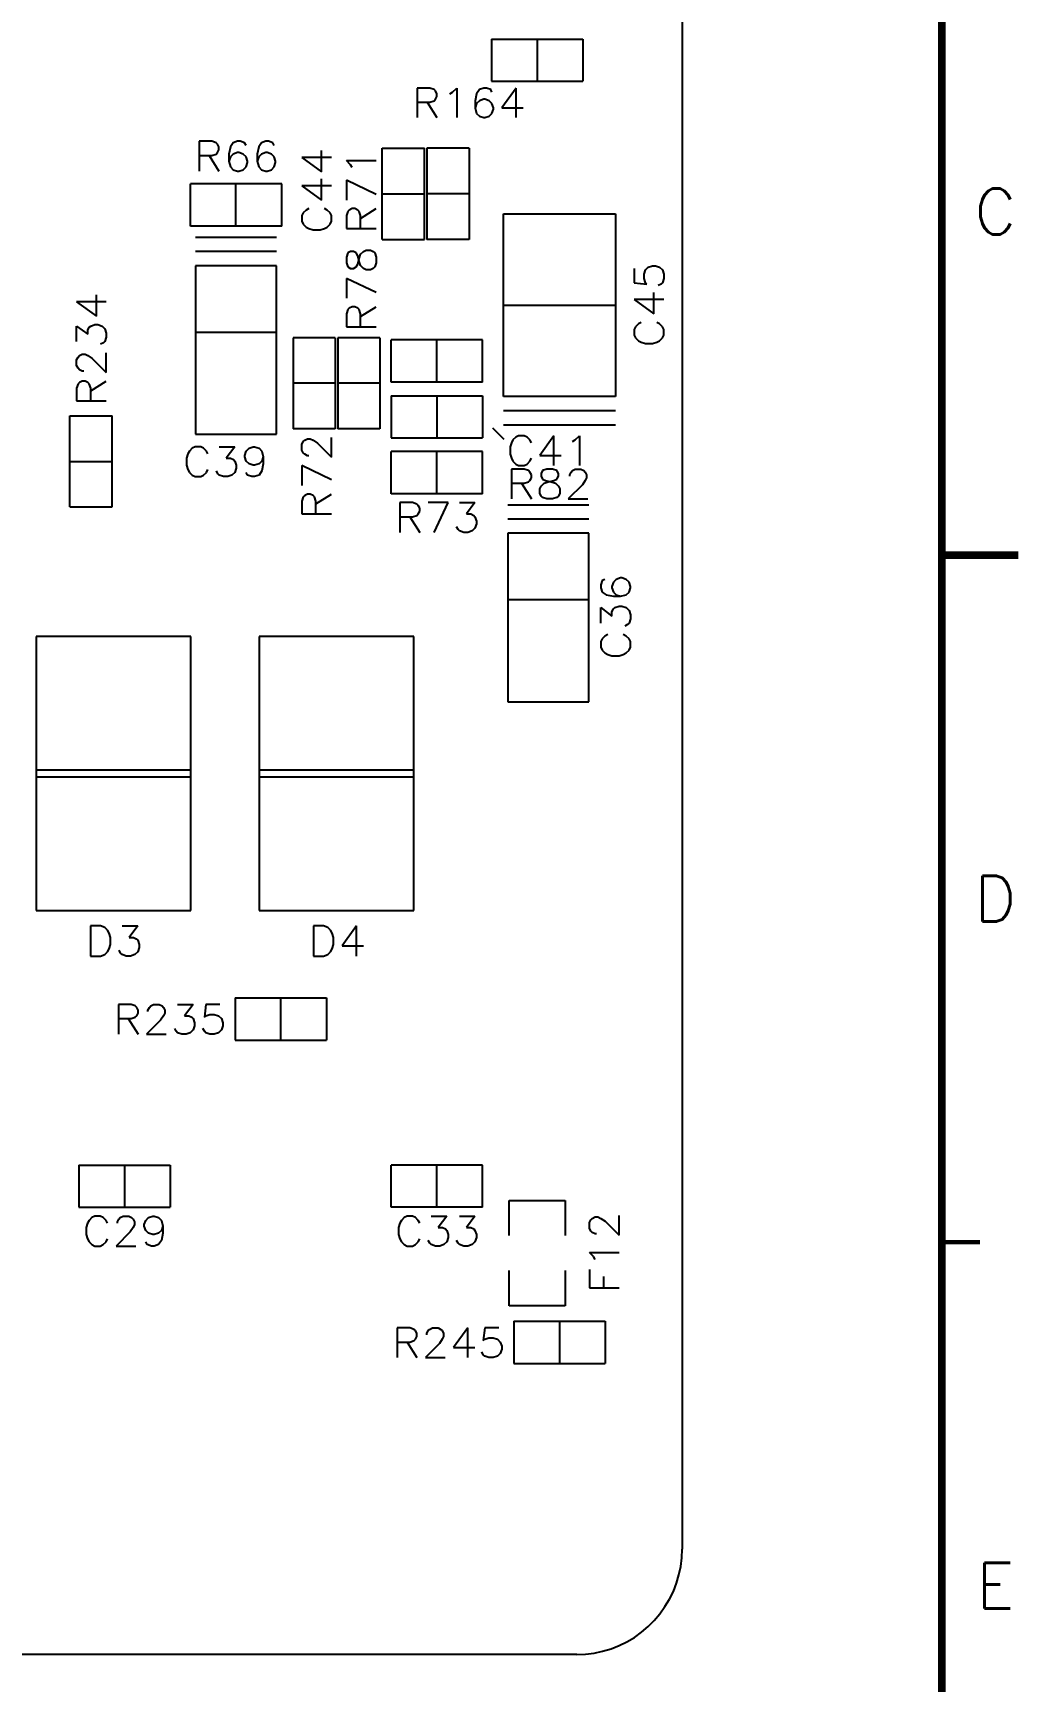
# Model space of a CAD drawing. Extents: x 295 to 953, y 10 to 290.
# Drawn here: x 822.5 to 887.2, y 76.3 to 184.2 of the extents above; entities that cross this region are included whole.
import ezdxf
from ezdxf.enums import TextEntityAlignment as Align

# ---------------------------------------------------------------- set-up
doc = ezdxf.new("R2010")
doc.units = 0
doc.header["$LTSCALE"] = 5
doc.header["$MEASUREMENT"] = 0
doc.layers.get('0').update_dxf_attribs({"linetype": 'CONTINUOUS', "lineweight": 25})
for name, color, linetype in [('DV-PEI-A6_BSK', 2, 'CONTINUOUS'), ('문자', 4, 'CONTINUOUS'), ('테두리', 3, 'CONTINUOUS')]:
    doc.layers.add(name, color=color, linetype=linetype)
doc.styles.get("Standard").update_dxf_attribs({"font": 'simplex.shx'})

# ---------------------------------------------------------------- blocks, each defined once
blk = doc.blocks.new('C')
at = {"layer": '테두리'}
blk.add_line((405, 285), (405, 15), dxfattribs=at)
for points, const_width in [([(15, 285), (15, 15), (405, 15), (405, 285), (15, 285)], 0.5), ([(410, 150), (405, 150)], 0.5), ([(407.5, 105), (405, 105)], 0.3)]:
    blk.add_lwpolyline(points, dxfattribs=dict(at, const_width=const_width))
at = {"layer": '문자'}
for s, p in [('C', (408.5, 172.5)), ('D', (408.5, 127.5)), ('E', (408.5, 82.5))]:
    blk.add_text(s, height=3, dxfattribs=at).set_placement(p, align=Align.MIDDLE)

msp = doc.modelspace()

# ---------------------------------------------------------------- linework, layer by layer
at = {"layer": 'DV-PEI-A6_BSK', "color": 7}
for p, q in [((864.97, 255.09), (864.97, 84.9)), ((852.5, 183.8), (858.47, 183.8)), ((852.5, 183.8), (852.5, 181.04)), ((855.48, 183.8), (855.48, 181.04)), ((858.47, 183.8), (858.47, 181.04)), ((848.46, 180.59), (847.63, 180.59)), ((847.63, 180.59), (847.63, 178.65)), ((848.74, 180.5), (848.46, 180.59)), ((848.83, 180.41), (848.74, 180.5)), ((848.92, 180.22), (848.83, 180.41)), ((849.76, 180.22), (849.94, 180.32)), ((849.94, 180.32), (850.22, 180.59)), ((850.22, 180.59), (850.22, 178.65)), ((851.7, 180.5), (851.51, 180.22)), ((851.98, 180.59), (851.7, 180.5)), ((852.16, 180.59), (851.98, 180.59)), ((852.44, 180.5), (852.16, 180.59)), ((852.52, 180.32), (852.44, 180.5)), ((852.5, 181.04), (858.47, 181.04)), ((854.1, 180.59), (853.17, 179.3)), ((854.1, 178.65), (854.1, 180.59)), ((847.63, 179.67), (848.46, 179.67)), ((848.28, 179.67), (848.92, 178.65)), ((848.46, 179.67), (848.74, 179.76)), ((848.74, 179.76), (848.83, 179.86)), ((848.83, 179.86), (848.92, 180.04)), ((848.92, 180.04), (848.92, 180.22)), ((851.51, 180.22), (851.42, 179.76)), ((851.42, 179.76), (851.42, 179.3)), ((851.51, 179.57), (851.42, 179.3)), ((851.42, 179.3), (851.51, 178.93)), ((851.7, 179.76), (851.51, 179.57)), ((851.98, 179.86), (851.7, 179.76)), ((852.06, 179.86), (851.98, 179.86)), ((852.34, 179.76), (852.06, 179.86)), ((852.52, 179.57), (852.34, 179.76)), ((852.62, 179.3), (852.52, 179.57)), ((852.52, 178.93), (852.62, 179.21)), ((852.62, 179.21), (852.62, 179.3)), ((853.17, 179.3), (854.56, 179.3)), ((851.51, 178.93), (851.7, 178.75)), ((851.7, 178.75), (851.98, 178.65)), ((851.98, 178.65), (852.06, 178.65)), ((852.06, 178.65), (852.34, 178.75)), ((852.34, 178.75), (852.52, 178.93)), ((834.19, 177.1), (833.35, 177.1)), ((833.35, 177.1), (833.35, 175.15)), ((834.47, 177), (834.19, 177.1)), ((835.86, 177.1), (835.58, 177)), ((836.04, 177.1), (835.86, 177.1)), ((836.32, 177), (836.04, 177.1)), ((837.72, 177.1), (837.43, 177)), ((837.9, 177.1), (837.72, 177.1)), ((838.18, 177), (837.9, 177.1)), ((833.35, 176.17), (834.19, 176.17)), ((834.01, 176.17), (834.65, 175.15)), ((834.19, 176.17), (834.47, 176.26)), ((834.56, 176.91), (834.47, 177)), ((834.47, 176.26), (834.56, 176.36)), ((834.65, 176.73), (834.56, 176.91)), ((834.56, 176.36), (834.65, 176.54)), ((834.65, 176.54), (834.65, 176.73)), ((835.4, 176.73), (835.3, 176.26)), ((835.3, 176.26), (835.3, 175.8)), ((835.4, 176.08), (835.3, 175.8)), ((835.58, 177), (835.4, 176.73)), ((835.58, 176.26), (835.4, 176.08)), ((835.86, 176.36), (835.58, 176.26)), ((835.95, 176.36), (835.86, 176.36)), ((836.23, 176.26), (835.95, 176.36)), ((836.42, 176.08), (836.23, 176.26)), ((836.42, 176.82), (836.32, 177)), ((836.51, 175.8), (836.42, 176.08)), ((837.25, 176.73), (837.16, 176.26)), ((837.16, 176.26), (837.16, 175.8)), ((837.25, 176.08), (837.16, 175.8)), ((837.43, 177), (837.25, 176.73)), ((837.43, 176.26), (837.25, 176.08)), ((837.72, 176.36), (837.43, 176.26)), ((837.81, 176.36), (837.72, 176.36)), ((838.09, 176.26), (837.81, 176.36)), ((838.27, 176.08), (838.09, 176.26)), ((838.27, 176.82), (838.18, 177)), ((838.36, 175.8), (838.27, 176.08)), ((842.02, 176.03), (840.07, 176.03)), ((840.07, 176.03), (841.37, 175.11)), ((841.37, 175.11), (841.37, 176.5)), ((845.34, 170.67), (845.34, 176.65)), ((845.34, 176.65), (848.1, 176.65)), ((848.1, 170.67), (848.1, 176.65)), ((848.26, 176.65), (848.26, 170.67)), ((851.02, 176.65), (848.26, 176.65)), ((851.02, 176.65), (851.02, 170.67)), ((835.3, 175.8), (835.4, 175.43)), ((835.4, 175.43), (835.58, 175.24)), ((835.58, 175.24), (835.86, 175.15)), ((835.86, 175.15), (835.95, 175.15)), ((835.95, 175.15), (836.23, 175.24)), ((836.23, 175.24), (836.42, 175.43)), ((836.42, 175.43), (836.51, 175.71)), ((836.51, 175.71), (836.51, 175.8)), ((837.16, 175.8), (837.25, 175.43)), ((837.25, 175.43), (837.43, 175.24)), ((837.43, 175.24), (837.72, 175.15)), ((837.72, 175.15), (837.81, 175.15)), ((837.81, 175.15), (838.09, 175.24)), ((838.09, 175.24), (838.27, 175.43)), ((838.27, 175.43), (838.36, 175.71)), ((838.36, 175.71), (838.36, 175.8)), ((843.27, 175.57), (842.99, 175.85)), ((842.99, 175.85), (844.94, 175.85)), ((843.36, 175.39), (843.27, 175.57)), ((838.76, 174.31), (832.78, 174.31)), ((832.78, 171.55), (832.78, 174.31)), ((835.76, 171.55), (835.76, 174.31)), ((838.76, 171.55), (838.76, 174.31)), ((842.02, 174.18), (840.07, 174.18)), ((840.07, 174.18), (841.37, 173.25)), ((841.37, 173.25), (841.37, 174.64)), ((844.94, 173.62), (842.99, 174.55)), ((842.99, 174.55), (842.99, 173.25)), ((845.34, 173.66), (848.1, 173.66)), ((851.02, 173.66), (848.26, 173.66)), ((840.16, 172.41), (840.07, 172.23)), ((840.07, 172.23), (840.07, 171.86)), ((840.07, 171.86), (840.16, 171.67)), ((840.35, 172.6), (840.16, 172.41)), ((840.16, 171.67), (840.35, 171.48)), ((840.53, 172.69), (840.35, 172.6)), ((841.74, 172.6), (841.55, 172.69)), ((841.93, 172.41), (841.74, 172.6)), ((841.74, 171.48), (841.93, 171.67)), ((842.02, 172.23), (841.93, 172.41)), ((841.93, 171.67), (842.02, 171.86)), ((842.02, 171.86), (842.02, 172.23)), ((843.08, 172.51), (842.99, 172.23)), ((842.99, 172.23), (842.99, 171.39)), ((843.18, 172.6), (843.08, 172.51)), ((843.36, 172.69), (843.18, 172.6)), ((843.55, 172.69), (843.36, 172.69)), ((843.73, 172.6), (843.55, 172.69)), ((843.83, 172.51), (843.73, 172.6)), ((843.92, 172.23), (843.83, 172.51)), ((843.92, 172.04), (844.94, 172.69)), ((843.92, 171.39), (843.92, 172.23)), ((853.27, 160.38), (853.27, 172.34)), ((853.27, 172.34), (860.62, 172.34)), ((860.62, 172.34), (860.62, 160.38)), ((838.76, 171.55), (832.78, 171.55)), ((838.41, 170.79), (833.12, 170.79)), ((840.35, 171.48), (840.53, 171.39)), ((840.53, 171.39), (840.81, 171.3)), ((840.81, 171.3), (841.27, 171.3)), ((841.27, 171.3), (841.55, 171.39)), ((841.55, 171.39), (841.74, 171.48)), ((842.99, 171.39), (844.94, 171.39)), ((845.34, 170.67), (848.1, 170.67)), ((851.02, 170.67), (848.26, 170.67)), ((838.41, 169.88), (833.12, 169.88)), ((843.08, 169.8), (842.99, 169.51)), ((842.99, 169.51), (842.99, 169.14)), ((843.27, 169.88), (843.08, 169.8)), ((843.45, 169.88), (843.27, 169.88)), ((843.64, 169.8), (843.45, 169.88)), ((843.73, 169.61), (843.64, 169.8)), ((843.83, 169.23), (843.73, 169.61)), ((843.83, 169.42), (843.92, 169.7)), ((843.92, 169.7), (844.11, 169.88)), ((844.11, 169.88), (844.29, 169.98)), ((844.29, 169.98), (844.57, 169.98)), ((844.57, 169.98), (844.75, 169.88)), ((844.75, 169.88), (844.85, 169.8)), ((844.85, 169.8), (844.94, 169.51)), ((844.94, 169.51), (844.94, 169.14)), ((838.41, 168.95), (833.12, 168.95)), ((833.12, 168.95), (833.12, 165.05)), ((838.41, 165.05), (838.41, 168.95)), ((842.99, 169.14), (843.08, 168.87)), ((843.08, 168.87), (843.27, 168.77)), ((843.27, 168.77), (843.45, 168.77)), ((843.45, 168.77), (843.64, 168.87)), ((843.64, 168.87), (843.73, 169.05)), ((843.73, 169.05), (843.83, 169.42)), ((843.92, 168.96), (843.83, 169.23)), ((844.11, 168.77), (843.92, 168.96)), ((844.29, 168.68), (844.11, 168.77)), ((844.57, 168.68), (844.29, 168.68)), ((844.75, 168.77), (844.57, 168.68)), ((844.85, 168.87), (844.75, 168.77)), ((844.94, 169.14), (844.85, 168.87)), ((861.83, 168.77), (861.83, 167.84)), ((862.48, 168.4), (862.57, 168.68)), ((862.48, 168.12), (862.48, 168.4)), ((862.57, 168.68), (862.76, 168.86)), ((862.76, 168.86), (863.03, 168.95)), ((863.03, 168.95), (863.22, 168.95)), ((863.22, 168.95), (863.5, 168.86)), ((863.5, 168.86), (863.69, 168.68)), ((863.69, 168.68), (863.78, 168.4)), ((863.78, 168.4), (863.78, 168.12)), ((844.94, 167.2), (842.99, 168.12)), ((842.99, 168.12), (842.99, 166.82)), ((861.83, 167.84), (862.67, 167.75)), ((862.57, 167.84), (862.48, 168.12)), ((862.67, 167.75), (862.57, 167.84)), ((863.6, 167.75), (863.41, 167.66)), ((863.69, 167.84), (863.6, 167.75)), ((863.78, 168.12), (863.69, 167.84)), ((827.27, 166.58), (825.33, 166.58)), ((825.33, 166.58), (826.62, 165.65)), ((826.62, 165.65), (826.62, 167.04)), ((843.36, 166.27), (843.18, 166.17)), ((843.55, 166.27), (843.36, 166.27)), ((843.73, 166.17), (843.55, 166.27)), ((843.92, 165.62), (844.94, 166.27)), ((853.27, 166.36), (860.62, 166.36)), ((863.78, 166.73), (861.83, 166.73)), ((861.83, 166.73), (863.13, 165.8)), ((863.13, 165.8), (863.13, 167.19)), ((843.08, 166.08), (842.99, 165.8)), ((842.99, 165.8), (842.99, 164.96)), ((843.18, 166.17), (843.08, 166.08)), ((843.83, 166.08), (843.73, 166.17)), ((843.92, 165.8), (843.83, 166.08)), ((843.92, 164.96), (843.92, 165.8)), ((862.11, 165.15), (861.92, 164.96)), ((862.29, 165.24), (862.11, 165.15)), ((863.5, 165.15), (863.31, 165.24)), ((863.69, 164.96), (863.5, 165.15)), ((825.33, 163.99), (825.33, 165)), ((825.33, 165), (826.07, 164.46)), ((826.07, 164.73), (826.16, 164.92)), ((826.07, 164.46), (826.07, 164.73)), ((826.16, 164.92), (826.25, 165)), ((826.25, 165), (826.53, 165.1)), ((826.53, 165.1), (826.71, 165.1)), ((826.71, 165.1), (827, 165)), ((827, 165), (827.18, 164.82)), ((827.18, 164.82), (827.27, 164.54)), ((827.27, 164.27), (827.18, 163.99)), ((827.27, 164.54), (827.27, 164.27)), ((833.12, 165.05), (833.12, 164.01)), ((838.41, 164.58), (833.12, 164.58)), ((838.41, 164.01), (838.41, 165.05)), ((839.5, 164.23), (839.5, 158.26)), ((842.26, 164.23), (839.5, 164.23)), ((842.26, 164.23), (842.26, 158.26)), ((842.42, 164.23), (842.42, 158.26)), ((845.18, 164.23), (842.42, 164.23)), ((842.99, 164.96), (844.94, 164.96)), ((845.18, 164.23), (845.18, 158.26)), ((851.9, 164.09), (845.92, 164.09)), ((845.92, 161.32), (845.92, 164.09)), ((848.91, 161.32), (848.91, 164.09)), ((851.9, 161.32), (851.9, 164.09)), ((861.92, 164.96), (861.83, 164.78)), ((861.83, 164.78), (861.83, 164.41)), ((861.83, 164.41), (861.92, 164.22)), ((861.92, 164.22), (862.11, 164.04)), ((863.5, 164.04), (863.69, 164.22)), ((863.78, 164.78), (863.69, 164.96)), ((863.69, 164.22), (863.78, 164.41)), ((863.78, 164.41), (863.78, 164.78)), ((825.42, 162.97), (825.51, 163.07)), ((825.51, 163.07), (825.7, 163.16)), ((825.7, 163.16), (825.89, 163.16)), ((825.89, 163.16), (826.07, 163.07)), ((826.07, 163.07), (826.35, 162.88)), ((827.08, 163.9), (826.9, 163.81)), ((827.18, 163.99), (827.08, 163.9)), ((827.27, 161.96), (827.27, 163.25)), ((833.12, 164.01), (833.12, 162.74)), ((838.41, 162.74), (838.41, 164.01)), ((862.11, 164.04), (862.29, 163.94)), ((862.29, 163.94), (862.57, 163.85)), ((862.57, 163.85), (863.03, 163.85)), ((863.03, 163.85), (863.31, 163.94)), ((863.31, 163.94), (863.5, 164.04)), ((825.33, 162.79), (825.42, 162.97)), ((825.33, 162.42), (825.33, 162.79)), ((825.42, 162.24), (825.33, 162.42)), ((825.51, 162.14), (825.42, 162.24)), ((825.7, 162.05), (825.51, 162.14)), ((825.79, 162.05), (825.7, 162.05)), ((826.35, 162.88), (827.27, 161.96)), ((833.12, 162.74), (833.12, 162.05)), ((833.12, 162.05), (833.12, 157.92)), ((838.41, 162.05), (838.41, 162.74)), ((838.41, 157.92), (838.41, 162.05)), ((825.42, 161.22), (825.33, 160.94)), ((825.33, 160.94), (825.33, 160.11)), ((825.51, 161.31), (825.42, 161.22)), ((825.7, 161.4), (825.51, 161.31)), ((825.89, 161.4), (825.7, 161.4)), ((826.07, 161.31), (825.89, 161.4)), ((826.16, 161.22), (826.07, 161.31)), ((826.25, 160.94), (826.16, 161.22)), ((826.25, 160.76), (827.27, 161.4)), ((826.25, 160.11), (826.25, 160.94)), ((842.26, 161.25), (839.5, 161.25)), ((845.18, 161.25), (842.42, 161.25)), ((851.9, 161.32), (845.92, 161.32)), ((825.33, 160.11), (827.27, 160.11)), ((845.92, 160.44), (851.9, 160.44)), ((845.92, 160.44), (845.92, 157.67)), ((848.91, 160.44), (848.91, 157.67)), ((851.9, 160.44), (851.9, 157.67)), ((860.62, 160.38), (853.27, 160.38)), ((824.89, 153.15), (824.89, 159.12)), ((824.89, 159.12), (827.66, 159.12)), ((827.66, 153.15), (827.66, 159.12)), ((853.27, 159.46), (860.62, 159.46)), ((833.12, 157.92), (838.41, 157.92)), ((842.26, 158.26), (839.5, 158.26)), ((840.26, 157.53), (840.44, 157.61)), ((840.44, 157.61), (840.62, 157.61)), ((840.62, 157.61), (840.81, 157.53)), ((842.02, 156.41), (842.02, 157.71)), ((845.18, 158.26), (842.42, 158.26)), ((845.92, 157.67), (851.9, 157.67)), ((852.56, 158.33), (853.29, 157.6)), ((853.27, 158.54), (860.62, 158.54)), ((854.08, 157.73), (853.89, 157.54)), ((854.27, 157.82), (854.08, 157.73)), ((854.63, 157.82), (854.27, 157.82)), ((854.82, 157.73), (854.63, 157.82)), ((855.01, 157.54), (854.82, 157.73)), ((856.58, 157.82), (855.66, 156.52)), ((856.58, 155.87), (856.58, 157.82)), ((857.98, 157.54), (858.26, 157.82)), ((858.26, 157.82), (858.26, 155.87)), ((832.62, 156.63), (832.53, 156.35)), ((832.71, 156.81), (832.62, 156.63)), ((832.9, 157), (832.71, 156.81)), ((833.09, 157.09), (832.9, 157)), ((833.46, 157.09), (833.09, 157.09)), ((833.64, 157), (833.46, 157.09)), ((833.83, 156.81), (833.64, 157)), ((833.92, 156.63), (833.83, 156.81)), ((834.67, 157.09), (835.69, 157.09)), ((835.69, 157.09), (835.13, 156.35)), ((836.34, 156.53), (836.43, 156.81)), ((836.34, 156.44), (836.34, 156.53)), ((836.43, 156.81), (836.62, 157)), ((836.62, 157), (836.89, 157.09)), ((836.89, 157.09), (836.98, 157.09)), ((836.98, 157.09), (837.27, 157)), ((837.27, 157), (837.45, 156.81)), ((837.45, 156.81), (837.54, 156.44)), ((840.07, 157.25), (840.16, 157.43)), ((840.07, 156.87), (840.07, 157.25)), ((840.16, 156.69), (840.07, 156.87)), ((840.16, 157.43), (840.26, 157.53)), ((840.26, 156.6), (840.16, 156.69)), ((840.44, 156.5), (840.26, 156.6)), ((840.81, 157.53), (841.09, 157.34)), ((841.09, 157.34), (842.02, 156.41)), ((851.9, 156.79), (845.92, 156.79)), ((845.92, 154.02), (845.92, 156.79)), ((848.91, 154.02), (848.91, 156.79)), ((851.9, 154.02), (851.9, 156.79)), ((853.8, 157.36), (853.71, 157.08)), ((853.71, 157.08), (853.71, 156.62)), ((853.71, 156.62), (853.8, 156.34)), ((853.89, 157.54), (853.8, 157.36)), ((855.1, 157.36), (855.01, 157.54)), ((855.66, 156.52), (857.05, 156.52)), ((857.79, 157.45), (857.98, 157.54)), ((824.89, 156.14), (827.66, 156.14)), ((832.53, 156.35), (832.53, 155.89)), ((832.53, 155.89), (832.62, 155.61)), ((832.62, 155.61), (832.71, 155.42)), ((833.83, 155.42), (833.92, 155.61)), ((834.57, 155.32), (834.48, 155.51)), ((835.13, 156.35), (835.41, 156.35)), ((835.41, 156.35), (835.59, 156.25)), ((835.59, 156.25), (835.69, 156.16)), ((835.69, 156.16), (835.78, 155.89)), ((835.78, 155.7), (835.69, 155.42)), ((835.78, 155.89), (835.78, 155.7)), ((836.43, 156.16), (836.34, 156.44)), ((836.62, 155.97), (836.43, 156.16)), ((836.89, 155.89), (836.62, 155.97)), ((836.98, 155.89), (836.89, 155.89)), ((837.27, 155.97), (836.98, 155.89)), ((837.45, 156.16), (837.27, 155.97)), ((837.45, 155.51), (837.27, 155.23)), ((837.54, 156.44), (837.45, 156.16)), ((837.54, 155.97), (837.45, 155.51)), ((837.54, 156.44), (837.54, 155.97)), ((842.02, 154.93), (840.07, 155.86)), ((840.07, 155.86), (840.07, 154.55)), ((840.53, 156.5), (840.44, 156.5)), ((853.8, 156.34), (853.89, 156.15)), ((854.63, 155.63), (853.8, 155.63)), ((853.8, 155.63), (853.8, 153.68)), ((853.89, 156.15), (854.08, 155.96)), ((854.08, 155.96), (854.27, 155.87)), ((854.27, 155.87), (854.63, 155.87)), ((854.63, 155.87), (854.82, 155.96)), ((854.91, 155.54), (854.63, 155.63)), ((854.82, 155.96), (855.01, 156.15)), ((855.01, 155.44), (854.91, 155.54)), ((855.01, 156.15), (855.1, 156.34)), ((855.1, 155.26), (855.01, 155.44)), ((855.84, 155.54), (855.75, 155.35)), ((856.12, 155.63), (855.84, 155.54)), ((856.49, 155.63), (856.12, 155.63)), ((856.77, 155.54), (856.49, 155.63)), ((856.87, 155.35), (856.77, 155.54)), ((857.61, 155.26), (857.7, 155.44)), ((857.7, 155.44), (857.79, 155.54)), ((857.79, 155.54), (857.98, 155.63)), ((857.98, 155.63), (858.35, 155.63)), ((858.35, 155.63), (858.54, 155.54)), ((858.54, 155.54), (858.63, 155.44)), ((858.63, 155.44), (858.72, 155.26)), ((832.71, 155.42), (832.9, 155.23)), ((832.9, 155.23), (833.09, 155.14)), ((833.09, 155.14), (833.46, 155.14)), ((833.46, 155.14), (833.64, 155.23)), ((833.64, 155.23), (833.83, 155.42)), ((834.67, 155.23), (834.57, 155.32)), ((834.95, 155.14), (834.67, 155.23)), ((835.22, 155.14), (834.95, 155.14)), ((835.5, 155.23), (835.22, 155.14)), ((835.69, 155.42), (835.5, 155.23)), ((836.52, 155.23), (836.43, 155.42)), ((836.8, 155.14), (836.52, 155.23)), ((836.98, 155.14), (836.8, 155.14)), ((837.27, 155.23), (836.98, 155.14)), ((853.8, 154.7), (854.63, 154.7)), ((854.45, 154.7), (855.1, 153.68)), ((854.63, 154.7), (854.91, 154.79)), ((854.91, 154.79), (855.01, 154.89)), ((855.01, 154.89), (855.1, 155.07)), ((855.1, 155.07), (855.1, 155.26)), ((855.66, 154.33), (855.75, 154.51)), ((855.75, 155.35), (855.75, 155.17)), ((855.75, 155.17), (855.84, 154.98)), ((855.75, 154.51), (855.94, 154.7)), ((855.84, 154.98), (856.03, 154.89)), ((855.94, 154.7), (856.21, 154.79)), ((856.03, 154.89), (856.4, 154.79)), ((856.21, 154.79), (856.58, 154.89)), ((856.4, 154.79), (856.68, 154.7)), ((856.58, 154.89), (856.77, 154.98)), ((856.68, 154.7), (856.87, 154.51)), ((856.77, 154.98), (856.87, 155.17)), ((856.87, 155.17), (856.87, 155.35)), ((856.87, 154.51), (856.96, 154.33)), ((858.44, 154.61), (857.51, 153.68)), ((857.61, 155.17), (857.61, 155.26)), ((858.63, 154.89), (858.44, 154.61)), ((858.72, 155.07), (858.63, 154.89)), ((858.72, 155.26), (858.72, 155.07)), ((840.16, 153.81), (840.07, 153.53)), ((840.07, 153.53), (840.07, 152.7)), ((840.26, 153.91), (840.16, 153.81)), ((840.44, 154), (840.26, 153.91)), ((840.62, 154), (840.44, 154)), ((840.81, 153.91), (840.62, 154)), ((840.9, 153.81), (840.81, 153.91)), ((841, 153.53), (840.9, 153.81)), ((841, 153.35), (842.02, 154)), ((841, 152.7), (841, 153.53)), ((851.9, 154.02), (845.92, 154.02)), ((847.33, 153.44), (846.5, 153.44)), ((846.5, 153.44), (846.5, 151.49)), ((847.61, 153.34), (847.33, 153.44)), ((847.7, 153.25), (847.61, 153.34)), ((849.66, 153.44), (848.35, 153.44)), ((848.73, 151.49), (849.66, 153.44)), ((850.4, 153.44), (851.41, 153.44)), ((851.41, 153.44), (850.86, 152.7)), ((855.66, 154.05), (855.66, 154.33)), ((855.75, 153.86), (855.66, 154.05)), ((855.84, 153.77), (855.75, 153.86)), ((856.12, 153.68), (855.84, 153.77)), ((856.49, 153.68), (856.12, 153.68)), ((856.77, 153.77), (856.49, 153.68)), ((856.87, 153.86), (856.77, 153.77)), ((856.96, 154.05), (856.87, 153.86)), ((856.96, 154.33), (856.96, 154.05)), ((857.51, 153.68), (858.81, 153.68)), ((824.89, 153.15), (827.66, 153.15)), ((840.07, 152.7), (842.02, 152.7)), ((846.5, 152.51), (847.33, 152.51)), ((847.15, 152.51), (847.8, 151.49)), ((847.33, 152.51), (847.61, 152.6)), ((847.61, 152.6), (847.7, 152.7)), ((847.8, 153.07), (847.7, 153.25)), ((847.7, 152.7), (847.8, 152.88)), ((847.8, 152.88), (847.8, 153.07)), ((850.86, 152.7), (851.14, 152.7)), ((851.14, 152.7), (851.33, 152.6)), ((851.33, 152.6), (851.41, 152.51)), ((851.41, 152.51), (851.51, 152.23)), ((851.51, 152.23), (851.51, 152.05)), ((858.86, 153.27), (853.57, 153.27)), ((858.86, 152.35), (853.57, 152.35)), ((850.3, 151.67), (850.21, 151.86)), ((850.4, 151.58), (850.3, 151.67)), ((850.67, 151.49), (850.4, 151.58)), ((850.95, 151.49), (850.67, 151.49)), ((851.23, 151.58), (850.95, 151.49)), ((851.41, 151.77), (851.23, 151.58)), ((851.51, 152.05), (851.41, 151.77)), ((858.86, 151.43), (853.57, 151.43)), ((853.57, 151.43), (853.57, 147.52)), ((858.86, 147.52), (858.86, 151.43)), ((859.73, 148.33), (859.64, 148.05)), ((859.64, 148.05), (859.64, 147.86)), ((859.92, 148.41), (859.73, 148.33)), ((860.48, 148.23), (860.38, 147.95)), ((860.38, 147.95), (860.38, 147.86)), ((860.66, 148.41), (860.48, 148.23)), ((860.94, 148.51), (860.66, 148.41)), ((861.03, 148.51), (860.94, 148.51)), ((861.31, 148.41), (861.03, 148.51)), ((861.5, 148.23), (861.31, 148.41)), ((861.59, 147.95), (861.5, 148.23)), ((861.59, 147.86), (861.59, 147.95)), ((853.57, 147.52), (853.57, 146.49)), ((858.86, 147.06), (853.57, 147.06)), ((858.86, 146.49), (858.86, 147.52)), ((859.64, 147.86), (859.73, 147.58)), ((859.73, 147.58), (860.01, 147.4)), ((860.01, 147.4), (860.48, 147.3)), ((860.38, 147.86), (860.48, 147.58)), ((860.48, 147.58), (860.66, 147.4)), ((860.48, 147.3), (860.94, 147.3)), ((860.66, 147.4), (860.94, 147.3)), ((860.94, 147.3), (861.31, 147.4)), ((861.31, 147.4), (861.5, 147.58)), ((861.5, 147.58), (861.59, 147.86)), ((853.57, 146.49), (853.57, 145.22)), ((858.86, 145.22), (858.86, 146.49)), ((859.64, 145.54), (859.64, 146.56)), ((859.64, 146.56), (860.38, 146)), ((860.38, 146.28), (860.48, 146.47)), ((860.38, 146), (860.38, 146.28)), ((860.48, 146.47), (860.57, 146.56)), ((860.57, 146.56), (860.84, 146.66)), ((860.84, 146.66), (861.03, 146.66)), ((861.03, 146.66), (861.31, 146.56)), ((861.31, 146.56), (861.5, 146.37)), ((861.5, 146.37), (861.59, 146.09)), ((861.59, 145.82), (861.5, 145.54)), ((861.59, 146.09), (861.59, 145.82)), ((822.67, 144.66), (822.67, 126.72)), ((832.8, 144.66), (822.67, 144.66)), ((832.8, 126.72), (832.8, 144.66)), ((837.28, 144.66), (837.28, 126.72)), ((847.4, 144.66), (837.28, 144.66)), ((847.4, 126.72), (847.4, 144.66)), ((853.57, 145.22), (853.57, 144.53)), ((858.86, 144.53), (858.86, 145.22)), ((859.92, 144.7), (859.73, 144.52)), ((860.1, 144.8), (859.92, 144.7)), ((861.31, 144.7), (861.12, 144.8)), ((861.4, 145.45), (861.22, 145.35)), ((861.5, 144.52), (861.31, 144.7)), ((861.5, 145.54), (861.4, 145.45)), ((853.57, 144.53), (853.57, 140.39)), ((858.86, 140.39), (858.86, 144.53)), ((859.73, 144.52), (859.64, 144.33)), ((859.64, 144.33), (859.64, 143.96)), ((859.64, 143.96), (859.73, 143.78)), ((859.73, 143.78), (859.92, 143.59)), ((859.92, 143.59), (860.1, 143.49)), ((861.12, 143.49), (861.31, 143.59)), ((861.31, 143.59), (861.5, 143.78)), ((861.59, 144.33), (861.5, 144.52)), ((861.5, 143.78), (861.59, 143.96)), ((861.59, 143.96), (861.59, 144.33)), ((860.1, 143.49), (860.38, 143.41)), ((860.38, 143.41), (860.84, 143.41)), ((860.84, 143.41), (861.12, 143.49)), ((853.57, 140.39), (858.86, 140.39)), ((832.8, 135.91), (822.67, 135.91)), ((832.8, 135.45), (822.67, 135.45)), ((847.4, 135.91), (837.28, 135.91)), ((847.4, 135.45), (837.28, 135.45)), ((822.67, 126.72), (832.8, 126.72)), ((837.28, 126.72), (847.4, 126.72)), ((826.24, 125.71), (826.24, 123.74)), ((826.89, 125.71), (826.24, 125.71)), ((827.17, 125.62), (826.89, 125.71)), ((827.36, 125.43), (827.17, 125.62)), ((827.45, 125.24), (827.36, 125.43)), ((827.54, 124.96), (827.45, 125.24)), ((828.3, 125.71), (829.33, 125.71)), ((829.33, 125.71), (828.77, 124.96)), ((840.84, 125.71), (840.84, 123.74)), ((841.49, 125.71), (840.84, 125.71)), ((841.78, 125.62), (841.49, 125.71)), ((841.96, 125.43), (841.78, 125.62)), ((842.06, 125.24), (841.96, 125.43)), ((842.15, 124.96), (842.06, 125.24)), ((843.65, 125.71), (842.72, 124.4)), ((843.65, 123.74), (843.65, 125.71)), ((827.36, 124.02), (827.45, 124.21)), ((827.45, 124.21), (827.54, 124.49)), ((827.54, 124.49), (827.54, 124.96)), ((828.77, 124.96), (829.05, 124.96)), ((829.05, 124.96), (829.23, 124.87)), ((829.23, 124.87), (829.33, 124.78)), ((829.33, 124.78), (829.42, 124.49)), ((829.42, 124.3), (829.33, 124.02)), ((829.42, 124.49), (829.42, 124.3)), ((841.96, 124.02), (842.06, 124.21)), ((842.06, 124.21), (842.15, 124.49)), ((842.15, 124.49), (842.15, 124.96)), ((842.72, 124.4), (844.12, 124.4)), ((826.24, 123.74), (826.89, 123.74)), ((826.89, 123.74), (827.17, 123.84)), ((827.17, 123.84), (827.36, 124.02)), ((828.2, 123.93), (828.11, 124.12)), ((828.3, 123.84), (828.2, 123.93)), ((828.58, 123.74), (828.3, 123.84)), ((828.86, 123.74), (828.58, 123.74)), ((829.14, 123.84), (828.86, 123.74)), ((829.33, 124.02), (829.14, 123.84)), ((840.84, 123.74), (841.49, 123.74)), ((841.49, 123.74), (841.78, 123.84)), ((841.78, 123.84), (841.96, 124.02)), ((835.7, 121), (841.68, 121)), ((835.7, 121), (835.7, 118.24)), ((838.68, 121), (838.68, 118.24)), ((841.68, 121), (841.68, 118.24)), ((828.89, 120.56), (828.06, 120.56)), ((828.06, 120.56), (828.06, 118.63)), ((829.17, 120.47), (828.89, 120.56)), ((829.26, 120.38), (829.17, 120.47)), ((829.17, 119.74), (829.26, 119.83)), ((829.35, 120.2), (829.26, 120.38)), ((829.26, 119.83), (829.35, 120.01)), ((829.35, 120.01), (829.35, 120.2)), ((830, 120.2), (830.09, 120.38)), ((830, 120.1), (830, 120.2)), ((830.09, 120.38), (830.18, 120.47)), ((830.18, 120.47), (830.37, 120.56)), ((830.37, 120.56), (830.74, 120.56)), ((830.74, 120.56), (830.92, 120.47)), ((831.01, 119.83), (830.83, 119.55)), ((830.92, 120.47), (831.01, 120.38)), ((831.01, 120.38), (831.11, 120.2)), ((831.11, 120.01), (831.01, 119.83)), ((831.11, 120.2), (831.11, 120.01)), ((831.94, 120.56), (832.95, 120.56)), ((832.95, 120.56), (832.4, 119.83)), ((832.4, 119.83), (832.68, 119.83)), ((832.68, 119.83), (832.87, 119.74)), ((833.79, 120.56), (833.7, 119.74)), ((833.7, 119.74), (833.79, 119.83)), ((834.71, 120.56), (833.79, 120.56)), ((833.79, 119.83), (834.06, 119.92)), ((834.06, 119.92), (834.34, 119.92)), ((834.34, 119.92), (834.62, 119.83)), ((834.62, 119.83), (834.81, 119.64)), ((828.06, 119.64), (828.89, 119.64)), ((828.71, 119.64), (829.35, 118.63)), ((828.89, 119.64), (829.17, 119.74)), ((830.83, 119.55), (829.9, 118.63)), ((831.85, 118.81), (831.76, 118.99)), ((831.94, 118.72), (831.85, 118.81)), ((832.95, 118.9), (832.77, 118.72)), ((832.87, 119.74), (832.95, 119.64)), ((832.95, 119.64), (833.05, 119.37)), ((833.05, 119.18), (832.95, 118.9)), ((833.05, 119.37), (833.05, 119.18)), ((833.7, 118.81), (833.6, 118.99)), ((833.79, 118.72), (833.7, 118.81)), ((834.81, 118.9), (834.62, 118.72)), ((834.81, 119.64), (834.9, 119.37)), ((834.9, 119.18), (834.81, 118.9)), ((834.9, 119.37), (834.9, 119.18)), ((829.9, 118.63), (831.2, 118.63)), ((832.22, 118.63), (831.94, 118.72)), ((832.49, 118.63), (832.22, 118.63)), ((832.77, 118.72), (832.49, 118.63)), ((834.06, 118.63), (833.79, 118.72)), ((834.34, 118.63), (834.06, 118.63)), ((834.62, 118.72), (834.34, 118.63)), ((835.7, 118.24), (841.68, 118.24)), ((825.48, 110.05), (831.45, 110.05)), ((825.48, 110.05), (825.48, 107.29)), ((828.46, 110.05), (828.46, 107.29)), ((831.45, 110.05), (831.45, 107.29)), ((851.9, 110.05), (845.92, 110.05)), ((845.92, 107.29), (845.92, 110.05)), ((848.91, 107.29), (848.91, 110.05)), ((851.9, 107.29), (851.9, 110.05)), ((825.48, 107.29), (831.45, 107.29)), ((851.9, 107.29), (845.92, 107.29)), ((853.65, 107.74), (857.32, 107.74)), ((853.65, 105.43), (853.65, 107.74)), ((857.32, 107.74), (857.32, 105.43)), ((826.05, 106.24), (825.96, 105.96)), ((825.96, 105.96), (825.96, 105.5)), ((826.14, 106.42), (826.05, 106.24)), ((826.33, 106.61), (826.14, 106.42)), ((826.52, 106.7), (826.33, 106.61)), ((826.88, 106.7), (826.52, 106.7)), ((827.07, 106.61), (826.88, 106.7)), ((827.26, 106.42), (827.07, 106.61)), ((827.35, 106.24), (827.26, 106.42)), ((828, 106.33), (828.09, 106.51)), ((828, 106.24), (828, 106.33)), ((828.09, 106.51), (828.19, 106.61)), ((828.19, 106.61), (828.37, 106.7)), ((828.37, 106.7), (828.74, 106.7)), ((828.74, 106.7), (828.93, 106.61)), ((829.02, 105.96), (828.84, 105.68)), ((828.93, 106.61), (829.02, 106.51)), ((829.02, 106.51), (829.12, 106.33)), ((829.12, 106.15), (829.02, 105.96)), ((829.12, 106.33), (829.12, 106.15)), ((829.76, 106.15), (829.86, 106.42)), ((829.76, 106.05), (829.76, 106.15)), ((829.86, 105.77), (829.76, 106.05)), ((829.86, 106.42), (830.04, 106.61)), ((830.04, 106.61), (830.32, 106.7)), ((830.32, 106.7), (830.41, 106.7)), ((830.41, 106.7), (830.69, 106.61)), ((830.69, 106.61), (830.88, 106.42)), ((830.88, 106.42), (830.97, 106.05)), ((830.97, 106.05), (830.88, 105.77)), ((830.97, 106.05), (830.97, 105.59)), ((846.5, 106.24), (846.41, 105.96)), ((846.41, 105.96), (846.41, 105.5)), ((846.59, 106.42), (846.5, 106.24)), ((846.78, 106.61), (846.59, 106.42)), ((846.96, 106.7), (846.78, 106.61)), ((847.33, 106.7), (846.96, 106.7)), ((847.52, 106.61), (847.33, 106.7)), ((847.7, 106.42), (847.52, 106.61)), ((847.8, 106.24), (847.7, 106.42)), ((848.54, 106.7), (849.56, 106.7)), ((849.56, 106.7), (849, 105.96)), ((849, 105.96), (849.28, 105.96)), ((849.28, 105.96), (849.47, 105.87)), ((849.47, 105.87), (849.56, 105.77)), ((850.4, 106.7), (851.41, 106.7)), ((851.41, 106.7), (850.86, 105.96)), ((850.86, 105.96), (851.14, 105.96)), ((851.14, 105.96), (851.33, 105.87)), ((851.33, 105.87), (851.41, 105.77)), ((858.91, 106.28), (859, 106.47)), ((858.91, 105.91), (858.91, 106.28)), ((859, 105.73), (858.91, 105.91)), ((859, 106.47), (859.09, 106.56)), ((859.09, 106.56), (859.28, 106.66)), ((859.28, 106.66), (859.46, 106.66)), ((859.46, 106.66), (859.65, 106.56)), ((859.65, 106.56), (859.93, 106.37)), ((859.93, 106.37), (860.86, 105.45)), ((860.86, 105.45), (860.86, 106.75)), ((825.96, 105.5), (826.05, 105.22)), ((826.05, 105.22), (826.14, 105.03)), ((826.14, 105.03), (826.33, 104.84)), ((826.33, 104.84), (826.52, 104.75)), ((826.52, 104.75), (826.88, 104.75)), ((826.88, 104.75), (827.07, 104.84)), ((827.07, 104.84), (827.26, 105.03)), ((827.26, 105.03), (827.35, 105.22)), ((828.84, 105.68), (827.91, 104.75)), ((827.91, 104.75), (829.21, 104.75)), ((830.04, 105.59), (829.86, 105.77)), ((829.95, 104.84), (829.86, 105.03)), ((830.23, 104.75), (829.95, 104.84)), ((830.32, 105.5), (830.04, 105.59)), ((830.41, 104.75), (830.23, 104.75)), ((830.41, 105.5), (830.32, 105.5)), ((830.69, 105.59), (830.41, 105.5)), ((830.69, 104.84), (830.41, 104.75)), ((830.88, 105.77), (830.69, 105.59)), ((830.88, 105.12), (830.69, 104.84)), ((830.97, 105.59), (830.88, 105.12)), ((846.41, 105.5), (846.5, 105.22)), ((846.5, 105.22), (846.59, 105.03)), ((846.59, 105.03), (846.78, 104.84)), ((846.78, 104.84), (846.96, 104.75)), ((846.96, 104.75), (847.33, 104.75)), ((847.33, 104.75), (847.52, 104.84)), ((847.52, 104.84), (847.7, 105.03)), ((847.7, 105.03), (847.8, 105.22)), ((848.45, 104.94), (848.35, 105.12)), ((848.54, 104.84), (848.45, 104.94)), ((848.82, 104.75), (848.54, 104.84)), ((849.1, 104.75), (848.82, 104.75)), ((849.38, 104.84), (849.1, 104.75)), ((849.56, 105.03), (849.38, 104.84)), ((849.56, 105.77), (849.66, 105.5)), ((849.66, 105.31), (849.56, 105.03)), ((849.66, 105.5), (849.66, 105.31)), ((850.3, 104.94), (850.21, 105.12)), ((850.4, 104.84), (850.3, 104.94)), ((850.67, 104.75), (850.4, 104.84)), ((850.95, 104.75), (850.67, 104.75)), ((851.23, 104.84), (850.95, 104.75)), ((851.41, 105.03), (851.23, 104.84)), ((851.41, 105.77), (851.51, 105.5)), ((851.51, 105.31), (851.41, 105.03)), ((851.51, 105.5), (851.51, 105.31)), ((859.09, 105.63), (859, 105.73)), ((859.28, 105.54), (859.09, 105.63)), ((859.37, 105.54), (859.28, 105.54)), ((859.18, 104.06), (858.91, 104.33)), ((858.91, 104.33), (860.86, 104.33)), ((859.28, 103.87), (859.18, 104.06)), ((853.65, 100.84), (853.65, 103.14)), ((857.32, 103.14), (857.32, 100.84)), ((858.91, 103.22), (858.91, 102.01)), ((859.84, 102.01), (859.84, 102.75)), ((858.91, 102.01), (860.86, 102.01)), ((857.32, 100.84), (853.65, 100.84)), ((847.14, 99.39), (846.31, 99.39)), ((846.31, 99.39), (846.31, 97.45)), ((847.42, 99.29), (847.14, 99.39)), ((848.44, 99.29), (848.62, 99.39)), ((848.62, 99.39), (849, 99.39)), ((849, 99.39), (849.18, 99.29)), ((850.94, 99.39), (850.01, 98.1)), ((850.94, 97.45), (850.94, 99.39)), ((852.05, 99.39), (851.95, 98.56)), ((852.97, 99.39), (852.05, 99.39)), ((853.96, 99.83), (859.93, 99.83)), ((853.96, 99.83), (853.96, 97.06)), ((856.94, 99.83), (856.94, 97.06)), ((859.93, 99.83), (859.93, 97.06)), ((846.31, 98.46), (847.14, 98.46)), ((846.96, 98.46), (847.61, 97.45)), ((847.14, 98.46), (847.42, 98.56)), ((847.52, 99.21), (847.42, 99.29)), ((847.42, 98.56), (847.52, 98.65)), ((847.61, 99.02), (847.52, 99.21)), ((847.52, 98.65), (847.61, 98.83)), ((847.61, 98.83), (847.61, 99.02)), ((849.09, 98.37), (848.16, 97.45)), ((848.25, 99.02), (848.35, 99.21)), ((848.25, 98.93), (848.25, 99.02)), ((848.35, 99.21), (848.44, 99.29)), ((849.27, 98.65), (849.09, 98.37)), ((849.18, 99.29), (849.27, 99.21)), ((849.27, 99.21), (849.36, 99.02)), ((849.36, 98.83), (849.27, 98.65)), ((849.36, 99.02), (849.36, 98.83)), ((851.95, 98.56), (852.05, 98.65)), ((852.05, 98.65), (852.32, 98.74)), ((852.32, 98.74), (852.6, 98.74)), ((852.6, 98.74), (852.88, 98.65)), ((852.88, 98.65), (853.06, 98.46)), ((853.06, 98.46), (853.16, 98.19)), ((848.16, 97.45), (849.46, 97.45)), ((850.01, 98.1), (851.4, 98.1)), ((851.95, 97.63), (851.86, 97.82)), ((852.05, 97.54), (851.95, 97.63)), ((852.32, 97.45), (852.05, 97.54)), ((852.6, 97.45), (852.32, 97.45)), ((852.88, 97.54), (852.6, 97.45)), ((853.06, 97.72), (852.88, 97.54)), ((853.16, 98), (853.06, 97.72)), ((853.16, 98.19), (853.16, 98)), ((853.96, 97.06), (859.93, 97.06)), ((864.88, 83.76), (864.95, 84.33)), ((864.95, 84.33), (864.97, 84.9)), ((864.61, 82.66), (864.76, 83.21)), ((864.76, 83.21), (864.88, 83.76)), ((864.14, 81.61), (864.4, 82.12)), ((864.4, 82.12), (864.61, 82.66)), ((863.52, 80.66), (863.85, 81.13)), ((863.85, 81.13), (864.14, 81.61)), ((862.75, 79.82), (863.15, 80.23)), ((863.15, 80.23), (863.52, 80.66)), ((860.85, 78.58), (861.36, 78.83)), ((861.36, 78.83), (861.85, 79.12)), ((861.85, 79.12), (862.32, 79.45)), ((862.32, 79.45), (862.75, 79.82)), ((858.07, 78), (515.38, 78)), ((858.07, 78), (858.65, 78.02)), ((858.65, 78.02), (859.21, 78.09)), ((859.21, 78.09), (859.77, 78.21)), ((859.77, 78.21), (860.32, 78.37)), ((860.32, 78.37), (860.85, 78.58))]:
    msp.add_line(p, q, dxfattribs=at)

# ---------------------------------------------------------------- block references
msp.add_blockref('C', (476.98, 0))

doc.saveas('drawing.dxf')
